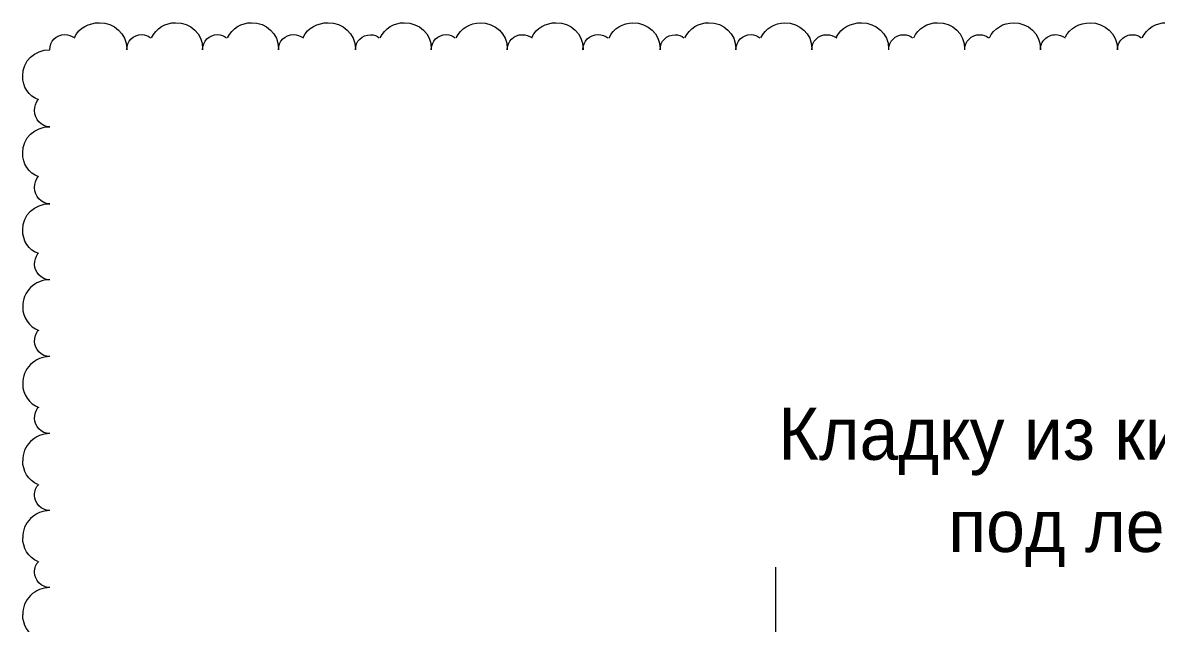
# Model space of a CAD drawing. Header units: millimetres. Extents: x -401725 to 250493, y 305116 to 802890.
# Drawn here: x -375110.133 to -375108.39, y 508968.559 to 508969.482 of the extents above; entities that cross this region are included whole.
import ezdxf

# ---------------------------------------------------------------- set-up
doc = ezdxf.new("R2010")
doc.units = ezdxf.units.MM
doc.layers.add('PDF _Геометрия', color=7, linetype='Continuous', true_color=0x1d1d1d)
doc.layers.add('PDF _Текст', color=7, linetype='Continuous')

msp = doc.modelspace()

# ---------------------------------------------------------------- linework, layer by layer
at = {"layer": 'PDF _Геометрия', "color": 1, "lineweight": 9}
for points in [[(-375108.5680710176, 508969.4420678004), (-375108.5680710176, 508969.440508147, -0.4253768940481168), (-375108.5448479822, 508969.4637785185)], [(-375108.4496188166, 508969.4419893018), (-375108.4496188166, 508969.4404264421, -0.4253890062322362), (-375108.4263517092, 508969.4637293045)], [(-375110.0913954313, 508969.0871139497, 0.4199999999973739), (-375110.1330604025, 508969.0454489785, 0.3125691275136005), (-375110.1080614198, 508969.0087838038)], [(-375110.0913954313, 508968.9687803451, 0.4199999999802558), (-375110.1330604025, 508968.9271153739, 0.3125691274827141), (-375110.1080614198, 508968.8904501992)]]:
    msp.add_lwpolyline(points, format="xyb", dxfattribs=at)
for points in [[(-375110.0913954313, 508969.4404481647), (-375110.0913954313, 508969.4404481647)], [(-375109.9730652175, 508969.4421181544), (-375109.9730652175, 508969.4404515555)], [(-375109.8563982118, 508969.4421181544), (-375109.8563982118, 508969.4404515555)], [(-375109.739731206, 508969.4421181544), (-375109.739731206, 508969.4404515555)], [(-375109.6213976014, 508969.4421181544), (-375109.6213976014, 508969.4404515555)], [(-375109.6213569113, 508969.4403345715), (-375109.6213569113, 508969.4403345715)], [(-375109.5048034988, 508969.4404329059), (-375109.5048034988, 508969.4404329059)], [(-375109.5047773062, 508969.4420889083), (-375109.5047773062, 508969.4404153159)], [(-375109.3880296815, 508969.4403243989), (-375109.3880296815, 508969.4403243989)], [(-375109.3879583501, 508969.4420221723), (-375109.3879583501, 508969.4403413744)], [(-375109.2714796598, 508969.440505809), (-375109.2714796598, 508969.440505809)], [(-375109.2714118396, 508969.4421210154), (-375109.2714118396, 508969.4404330119)], [(-375109.1529676528, 508969.4420151153), (-375109.1529676528, 508969.4403199063)], [(-375109.1529561681, 508969.44040917), (-375109.1529561681, 508969.44040917)], [(-375109.0364201336, 508969.4421632102), (-375109.0364201336, 508969.4404607956)], [(-375109.0363959738, 508969.440453251), (-375109.0363959738, 508969.440453251)], [(-375108.9196475879, 508969.4402972722), (-375108.9196475879, 508969.4402972722)], [(-375108.9196008383, 508969.4420179974), (-375108.9196008383, 508969.4403083772)], [(-375108.8014270289, 508969.4420993564), (-375108.8014270289, 508969.4405524965)], [(-375108.8013699322, 508969.4405176769), (-375108.8013699322, 508969.4405176769)], [(-375108.6846111583, 508969.4419457798), (-375108.6846111583, 508969.4403924277)], [(-375108.6845350798, 508969.4404227334), (-375108.6845350798, 508969.4404227334)], [(-375108.5680732199, 508969.4405532808), (-375108.5680732199, 508969.4405532808)], [(-375108.4496734939, 508969.4404057792), (-375108.4496734939, 508969.4404057792)], [(-375110.0913954313, 508969.3221145601), (-375110.0913954313, 508969.3221145601)], [(-375110.0913954313, 508969.2037809555), (-375110.0913954313, 508969.2037809555)], [(-375110.0913954313, 508969.0871139497), (-375110.0913954313, 508969.0871139497)], [(-375110.0913954313, 508968.9687803451), (-375110.0913954313, 508968.9687803451)], [(-375110.0913954313, 508968.8504484359), (-375110.0913954313, 508968.8504484359)], [(-375110.0913954313, 508968.7321148313), (-375110.0913954313, 508968.7321148313)], [(-375110.0913954313, 508968.6137812267), (-375110.0913954313, 508968.6137812267)]]:
    msp.add_lwpolyline(points, dxfattribs=at)
at = {"layer": 'PDF _Геометрия', "color": 7, "lineweight": 9}
msp.add_lwpolyline([(-375108.9747538569, 508968.4237787853), (-375108.9747538569, 508968.6454162707)], dxfattribs=at)
at = {"layer": 'PDF _Геометрия', "color": 1, "lineweight": 9}
for centre, radius in [((-375110.0918021608, 508968.8091901942), 0.04126024651314047), ((-375110.0918021608, 508968.6908565896), 0.04126024651414283), ((-375110.0918021608, 508968.572522985), 0.04126024651283459)]:
    msp.add_arc(centre, radius, 89.43518853929243, 180.5648114607076, dxfattribs=at)
for points in [[(-375110.0530619624, 508969.4604507417), (-375110.046395567, 508969.4737835325), (-375110.0313961773, 508969.4821165267), (-375110.0147301888, 508969.4821165267)], [(-375110.0147301888, 508969.4821165267), (-375109.9930644038, 508969.4821165267), (-375109.9730652175, 508969.4654505383), (-375109.9730652175, 508969.4421181544)], [(-375109.9347283577, 508969.4587841429), (-375109.9280619624, 508969.4737835325), (-375109.9130625727, 508969.4821165267), (-375109.8980631831, 508969.4821165267)], [(-375109.8980631831, 508969.4821165267), (-375109.8747307991, 508969.4821165267), (-375109.8563982118, 508969.4654505383), (-375109.8563982118, 508969.4421181544)], [(-375109.818061352, 508969.4587841429), (-375109.8113949566, 508969.4737835325), (-375109.796395567, 508969.4821165267), (-375109.7813961773, 508969.4821165267)], [(-375109.7813961773, 508969.4821165267), (-375109.7580637934, 508969.4821165267), (-375109.739731206, 508969.4654505383), (-375109.739731206, 508969.4421181544)], [(-375109.7013943463, 508969.4604507417), (-375109.6947279508, 508969.4737835325), (-375109.6797285612, 508969.4821165267), (-375109.6630625727, 508969.4821165267)], [(-375109.6630625727, 508969.4821165267), (-375109.6413967877, 508969.4821165267), (-375109.6213976014, 508969.4654505383), (-375109.6213976014, 508969.4421181544)], [(-375109.5831014317, 508969.458824833), (-375109.5764070619, 508969.4738871651), (-375109.5615137626, 508969.4820877682), (-375109.5464514304, 508969.4820877682)], [(-375109.5464514304, 508969.4820877682), (-375109.5231868233, 508969.4820877682), (-375109.5047773062, 508969.4655192028), (-375109.5047773062, 508969.4420889083)], [(-375109.4662835335, 508969.4586620725), (-375109.4595603415, 508969.4736194939), (-375109.4446029201, 508969.482023484), (-375109.4296421388, 508969.482023484)], [(-375109.4296421388, 508969.482023484), (-375109.406280724, 508969.482023484), (-375109.3879583501, 508969.4653852645), (-375109.3879583501, 508969.4420221723)], [(-375109.3497352072, 508969.460520254), (-375109.3431519934, 508969.4738537939), (-375109.3281270739, 508969.4821266993), (-375109.3131055287, 508969.4821266993)], [(-375109.3131055287, 508969.4821266993), (-375109.2898110815, 508969.4821266993), (-375109.2714118396, 508969.4654137762), (-375109.2714118396, 508969.4421210154)], [(-375109.231286314, 508969.4586298596), (-375109.2246749986, 508969.4737155252), (-375109.2095876378, 508969.4820237448), (-375109.1946681027, 508969.4820237448)], [(-375109.1946681027, 508969.4820237448), (-375109.1712759092, 508969.4820237448), (-375109.1529676528, 508969.4654106959), (-375109.1529676528, 508969.4420151153)], [(-375109.114731206, 508969.4588468734), (-375109.108091789, 508969.4738281221), (-375109.0931105404, 508969.4821699537), (-375109.0781292918, 508969.4821699537)], [(-375109.0781292918, 508969.4821699537), (-375109.0548062098, 508969.4821699537), (-375109.0364201336, 508969.4654862905), (-375109.0364201336, 508969.4421632102)], [(-375108.9979014399, 508969.4587722749), (-375108.9912356309, 508969.4736459703), (-375108.9761892639, 508969.4820248187), (-375108.9613172781, 508969.4820248187)], [(-375108.9613172781, 508969.4820248187), (-375108.9378937758, 508969.4820248187), (-375108.9196008383, 508969.4654397935), (-375108.9196008383, 508969.4420179974)], [(-375108.881431103, 508969.4604693914), (-375108.8747371996, 508969.4738606318), (-375108.8597990992, 508969.4821013951), (-375108.8431458916, 508969.4821013951)], [(-375108.8431458916, 508969.4821013951), (-375108.8215156064, 508969.4821013951), (-375108.8014270289, 508969.465446469), (-375108.8014270289, 508969.4420993564)], [(-375108.7628821799, 508969.4586671588), (-375108.7563291371, 508969.4736662306), (-375108.7413317894, 508969.4821157077), (-375108.7263327159, 508969.4821157077)], [(-375108.7263327159, 508969.4821157077), (-375108.7028841706, 508969.4821157077), (-375108.6846111583, 508969.4653908807), (-375108.6846111583, 508969.4419457798)], [(-375108.6464864415, 508969.4588587414), (-375108.6397371756, 508969.4737455551), (-375108.6246755284, 508969.4820527433), (-375108.609788713, 508969.4820527433)], [(-375108.609788713, 508969.4820527433), (-375108.5864198775, 508969.4820527433), (-375108.5680710176, 508969.4654366358), (-375108.5680710176, 508969.4420678004)], [(-375108.5295871631, 508969.4604185287), (-375108.5229810823, 508969.4736306903), (-375108.5080304784, 508969.481973475), (-375108.4913414321, 508969.481973475)], [(-375108.4913414321, 508969.481973475), (-375108.4696109032, 508969.481973475), (-375108.4496188166, 508969.4652861672), (-375108.4496188166, 508969.4419893018)], [(-375108.4114519227, 508969.4588010971), (-375108.4048175208, 508969.4738135915), (-375108.3898085172, 508969.4821899385), (-375108.3747977683, 508969.4821899385)], [(-375110.0913954313, 508969.4404481647), (-375110.0913954313, 508969.4537809555), (-375110.0813958382, 508969.4637805486), (-375110.0680630474, 508969.4637805486)], [(-375110.0680630474, 508969.4637805486), (-375110.0630632509, 508969.4637805486), (-375110.0580634543, 508969.4621139497), (-375110.0530636578, 508969.458780752)], [(-375109.9730652175, 508969.4404515555), (-375109.9730652175, 508969.4537843463), (-375109.9630656245, 508969.4637839394), (-375109.9497328337, 508969.4637839394)], [(-375109.9497328337, 508969.4637839394), (-375109.9447330371, 508969.4637839394), (-375109.9397332405, 508969.4621173406), (-375109.9364000428, 508969.4587841429)], [(-375109.8563982118, 508969.4404515555), (-375109.8563982118, 508969.4537843463), (-375109.8463986187, 508969.4637839394), (-375109.8330658279, 508969.4637839394)], [(-375109.8330658279, 508969.4637839394), (-375109.8280660313, 508969.4637839394), (-375109.8230662348, 508969.4621173406), (-375109.8197330371, 508969.4587841429)], [(-375109.739731206, 508969.4404515555), (-375109.739731206, 508969.4537843463), (-375109.729731613, 508969.4637839394), (-375109.7163988221, 508969.4637839394)], [(-375109.7163988221, 508969.4637839394), (-375109.7113990256, 508969.4637839394), (-375109.7063992291, 508969.4621173406), (-375109.7013994325, 508969.4587841429)], [(-375109.6213569113, 508969.4403345715), (-375109.6213569113, 508969.4536843165), (-375109.6113446026, 508969.4636966253), (-375109.5979948576, 508969.4636966253)], [(-375109.5979948576, 508969.4636966253), (-375109.5929887032, 508969.4636966253), (-375109.5879825488, 508969.4620279071), (-375109.5846451126, 508969.4586904708)], [(-375109.5048034988, 508969.4404329059), (-375109.5048034988, 508969.4538402952), (-375109.4947479568, 508969.4638958372), (-375109.4815081598, 508969.4638958372)], [(-375109.4815081598, 508969.4638958372), (-375109.4764803888, 508969.4638958372), (-375109.4714526178, 508969.4622199135), (-375109.4681007705, 508969.4588680662)], [(-375109.3880296815, 508969.4403243989), (-375109.3880296815, 508969.4537894326), (-375109.3779309063, 508969.4637182117), (-375109.3646358687, 508969.4637182117)], [(-375109.3646358687, 508969.4637182117), (-375109.3595864811, 508969.4637182117), (-375109.354703725, 508969.4620350826), (-375109.3496543373, 508969.4586688242)], [(-375109.2714796598, 508969.440505809), (-375109.2714796598, 508969.4538594535), (-375109.2615066848, 508969.4638324284), (-375109.2481530404, 508969.4638324284)], [(-375109.2481530404, 508969.4638324284), (-375109.2430820378, 508969.4638324284), (-375109.2364897289, 508969.4621420937), (-375109.2331090595, 508969.4587614242)], [(-375109.1529561681, 508969.44040917), (-375109.1529561681, 508969.4536499842), (-375109.1429423779, 508969.4636654719), (-375109.1297015637, 508969.4636654719)], [(-375109.1297015637, 508969.4636654719), (-375109.1246089446, 508969.4636654719), (-375109.1196843785, 508969.4619679316), (-375109.1162892979, 508969.4587426051)], [(-375109.0363959738, 508969.440453251), (-375109.0363959738, 508969.4537503198), (-375109.0263392238, 508969.4638053653), (-375109.0130438594, 508969.4638053653)], [(-375109.0130438594, 508969.4638053653), (-375109.0081007112, 508969.4638053653), (-375109.0031575629, 508969.4621008314), (-375108.9997484951, 508969.4588639215)], [(-375108.9196475879, 508969.4402972722), (-375108.9196475879, 508969.4536504928), (-375108.909716558, 508969.4637510059), (-375108.8963633374, 508969.4637510059)], [(-375108.8963633374, 508969.4637510059), (-375108.8912274833, 508969.4637510059), (-375108.8862645363, 508969.4620390545), (-375108.8812998774, 508969.4587863469)], [(-375108.8013699322, 508969.4405176769), (-375108.8013699322, 508969.4537518343), (-375108.7914000513, 508969.4637234341), (-375108.778164175, 508969.4637234341)], [(-375108.778164175, 508969.4637234341), (-375108.7730073401, 508969.4637234341), (-375108.7680241186, 508969.4621763836), (-375108.764756406, 508969.4587384937)], [(-375108.6845350798, 508969.4404227334), (-375108.6845350798, 508969.4537140923), (-375108.6745234068, 508969.4637257653), (-375108.6612320478, 508969.4637257653)], [(-375108.6612320478, 508969.4637257653), (-375108.6562262113, 508969.4637257653), (-375108.6512203765, 508969.4619996148), (-375108.6479406871, 508969.4587199288)], [(-375108.5448479822, 508969.4637785185), (-375108.539819518, 508969.4637785185), (-375108.5347945188, 508969.4622202314), (-375108.5297660512, 508969.4587535193)], [(-375108.4263517092, 508969.4637293045), (-375108.4213023417, 508969.4637293045), (-375108.4162564537, 508969.4619887429), (-375108.4129476444, 508969.4586816758)], [(-375110.1330604025, 508969.4004497923), (-375110.1330604025, 508969.4237821762), (-375110.1147278152, 508969.4404481647), (-375110.0913954313, 508969.4404481647)], [(-375110.1080614198, 508969.3637846176), (-375110.1247274083, 508969.3687844141), (-375110.1330604025, 508969.3837838038), (-375110.1330604025, 508969.4004497923)], [(-375110.1147278152, 508969.3471135428), (-375110.1147278152, 508969.3537799382), (-375110.1130612164, 508969.3587797348), (-375110.1097280186, 508969.3637795313)], [(-375110.0913954313, 508969.3221145601), (-375110.1047282221, 508969.3221145601), (-375110.1147278152, 508969.333780752), (-375110.1147278152, 508969.3471135428)], [(-375110.1330604025, 508969.2821161877), (-375110.1330604025, 508969.3054485716), (-375110.1147278152, 508969.3221145601), (-375110.0913954313, 508969.3221145601)], [(-375110.1080614198, 508969.245451013), (-375110.1247274083, 508969.2504508095), (-375110.1330604025, 508969.2654501992), (-375110.1330604025, 508969.2821161877)], [(-375110.1147278152, 508969.2287799382), (-375110.1147278152, 508969.2354463337), (-375110.1130612164, 508969.2404461302), (-375110.1097280186, 508969.2454459267)], [(-375110.0913954313, 508969.2037809555), (-375110.1047282221, 508969.2037809555), (-375110.1147278152, 508969.2154471474), (-375110.1147278152, 508969.2287799382)], [(-375110.1330604025, 508969.1637825831), (-375110.1330604025, 508969.187114967), (-375110.1147278152, 508969.2037809555), (-375110.0913954313, 508969.2037809555)], [(-375110.1080614198, 508969.1271174084), (-375110.1247274083, 508969.132117205), (-375110.1330604025, 508969.1471165946), (-375110.1330604025, 508969.1637825831)], [(-375110.1147278152, 508969.1104463337), (-375110.1147278152, 508969.117112729), (-375110.1130612164, 508969.1221125256), (-375110.1097280186, 508969.1271123221)], [(-375110.0913954313, 508969.0871139497), (-375110.1047282221, 508969.0871139497), (-375110.1147278152, 508969.0987801417), (-375110.1147278152, 508969.1104463337)], [(-375110.1147278152, 508968.992112729), (-375110.1147278152, 508968.9987791244), (-375110.1130612164, 508969.003778921), (-375110.1097280186, 508969.0087787175)], [(-375110.0913954313, 508968.9687803451), (-375110.1047282221, 508968.9687803451), (-375110.1147278152, 508968.9804465371), (-375110.1147278152, 508968.992112729)], [(-375110.1147278152, 508968.8737808198), (-375110.1147278152, 508968.8804472152), (-375110.1130612164, 508968.8854470118), (-375110.1097280186, 508968.8904468084)], [(-375110.0913954313, 508968.8504484359), (-375110.1047282221, 508968.8504484359), (-375110.1147278152, 508968.8621146279), (-375110.1147278152, 508968.8737808198)], [(-375110.1097280186, 508968.77211829), (-375110.1247274083, 508968.7787846854), (-375110.1330604025, 508968.7937840751), (-375110.1330604025, 508968.8087834647)], [(-375110.1147278152, 508968.7554472152), (-375110.1147278152, 508968.7621136106), (-375110.1130612164, 508968.768780006), (-375110.1080614198, 508968.7721132038)], [(-375110.0913954313, 508968.7321148313), (-375110.1047282221, 508968.7321148313), (-375110.1147278152, 508968.7437810233), (-375110.1147278152, 508968.7554472152)], [(-375110.1097280186, 508968.6537846854), (-375110.1247274083, 508968.6604510808), (-375110.1330604025, 508968.6754504705), (-375110.1330604025, 508968.6904498601)], [(-375110.1147278152, 508968.6371136106), (-375110.1147278152, 508968.643780006), (-375110.1130612164, 508968.6504464014), (-375110.1080614198, 508968.6537795991)], [(-375110.0913954313, 508968.6137812267), (-375110.1047282221, 508968.6137812267), (-375110.1147278152, 508968.6254474187), (-375110.1147278152, 508968.6371136106)], [(-375110.1097280186, 508968.5354510808), (-375110.1247274083, 508968.5421174762), (-375110.1330604025, 508968.5571168659), (-375110.1330604025, 508968.5721162555)]]:
    msp.add_open_spline(points, degree=3, dxfattribs=at)

# ---------------------------------------------------------------- texts
at = {"layer": 'PDF _Текст', "char_height": 0.08028120609621206, "attachment_point": 4, "style": ''}
for s, insert in [('Кладку из кирпича завести', (-375108.9714054004, 508968.8382380139)), ('под лестничный марш', (-375108.7097459901, 508968.6965720254))]:
    msp.add_mtext(s, dxfattribs=dict(at, insert=insert))

doc.saveas('drawing.dxf')
